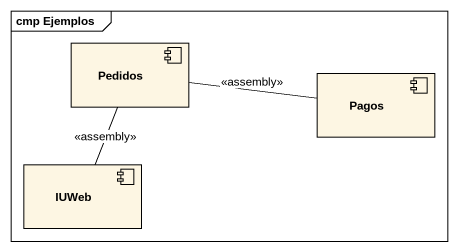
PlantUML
@startuml
mainframe cmp Ejemplos
component Pedidos
component Pagos
component IUWeb
Pedidos -right- Pagos : <<assembly>>
IUWeb -up- Pedidos : <<assembly>>
@enduml
